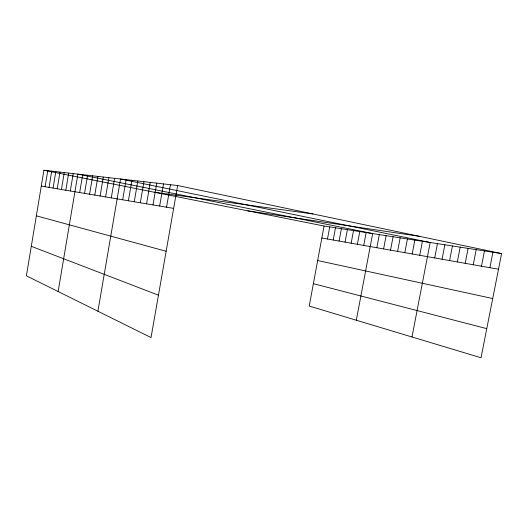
<?xml version="1.0" encoding="UTF-8"?>
<svg xmlns="http://www.w3.org/2000/svg" width="528" height="528" viewBox="0 0 528 528"><rect width="100%" height="100%" fill="white"/><g stroke="black" fill="none" stroke-linecap="round" stroke-linejoin="round"><path stroke-width="0.79" d="M177.646 185.526L43.91 170.247L26.4 275.807L151.041 337.564L177.646 185.526L501.6 253.585L481.021 357.753L309.23 306.049L324.06 226.024L501.6 253.585M45.111 186.734L47.771 170.689M49.031 187.394L51.737 171.145M53.064 188.074L55.81 171.607M57.202 188.773L59.987 172.088M61.446 189.486L64.277 172.577M65.815 190.225L68.686 173.078M70.303 190.978L73.22 173.6M58.139 291.529L77.88 174.128L372.676 233.567L356.327 320.225M79.669 192.555L82.678 174.676M84.553 193.38L87.615 175.243M89.582 194.231L92.697 175.824M94.763 195.103L97.931 176.418M100.102 196L103.33 177.038M105.607 196.931L108.887 177.672M111.283 197.888L114.622 178.325M97.918 311.243L120.542 179.005L430.188 242.497L411.992 336.976M122.674 199.808L126.133 179.639M128.377 200.765L131.894 180.299M134.251 201.755L137.828 180.979M140.303 202.778L143.946 181.678M146.553 203.834L150.262 182.398M152.995 204.917L156.776 183.143M159.654 206.039L163.508 183.909M166.531 207.2L170.458 184.708M327.472 239.006L329.723 226.901M333.221 240.022L335.491 227.799M339.082 241.058L341.385 228.71M345.061 242.114L347.391 229.647M351.16 243.19L353.516 230.597M357.383 244.292L359.773 231.568M363.739 245.414L366.155 232.558M376.847 247.724L379.328 234.604M383.612 248.919L386.126 235.66M390.529 250.14L393.076 236.735M397.591 251.387L400.171 237.838M404.811 252.661L407.425 238.966M412.19 253.968L414.843 240.115M419.74 255.301L422.426 241.289M434.683 257.941L437.448 243.626M442.068 259.241L444.866 244.774M449.605 260.575L452.443 245.949M457.314 261.934L460.192 247.157M465.188 263.327L468.105 248.384M473.24 264.746L476.197 249.638M481.477 266.204L484.473 250.925M489.898 267.689L492.941 252.239M154.103 192.185L313.025 213.965M247.777 210.837L419.78 236.392M41.283 186.087L173.639 208.395M321.836 238.016L498.511 269.214M43.91 170.247L324.06 226.024M317.665 260.535L492.716 298.544M313.381 283.668L486.77 328.647M36.353 215.813L166.135 251.269M31.291 246.319L158.453 295.185"/></g></svg>
